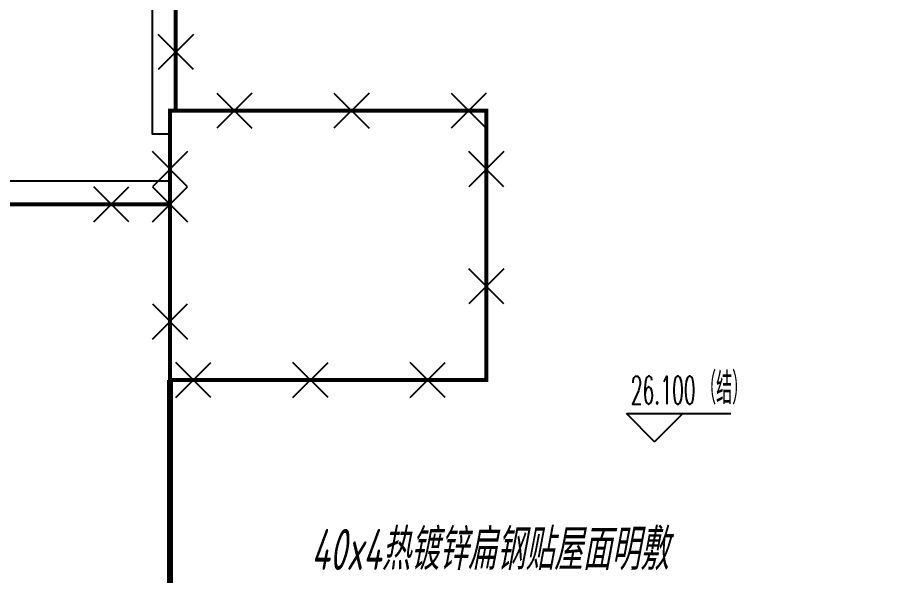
# Model space of a CAD drawing. Extents: x 3002737 to 4077523, y -995787 to -7267.
# Drawn here: x 3525604 to 3533104, y -724954 to -720192 of the extents above; entities that cross this region are included whole.
import ezdxf
from ezdxf.xclip import XClip

# ---------------------------------------------------------------- set-up
doc = ezdxf.new("R2010")
doc.units = 0
doc.header["$LTSCALE"] = 1000
doc.header["$MEASUREMENT"] = 0
doc.header["$XCLIPFRAME"] = 2
doc.linetypes.add('__DASH', pattern=[0.35, 0.25, -0.1])
doc.linetypes.add('DOTE', pattern=[2.42, 2, -0.2, 0.02, -0.2])
doc.layers.get('0').update_dxf_attribs({"linetype": 'CONTINUOUS'})
for name, color, linetype in [('!!电气', 1, 'CONTINUOUS'), ('$RECOVER_210609100354-0', 7, 'CONTINUOUS'), ('DIM-照明', 7, 'CONTINUOUS'), ('DIM_ELEV', 3, 'CONTINUOUS'), ('LWIRE', 4, 'CONTINUOUS'), ('ROOF', 183, 'CONTINUOUS'), ('WIRE-避雷', 4, 'CONTINUOUS')]:
    doc.layers.add(name, color=color, linetype=linetype)
doc.layers.add('DOTE', color=19, linetype='DOTE', lineweight=9)
doc.styles.add('_TCH_DIM', font='SIMPLEX', dxfattribs={"bigfont": 'GBCBIG'})
doc.styles.add('HZTXT', font='gbeitc.shx', dxfattribs={"width": 0.8, "height": 400, "bigfont": 'hztxt.shx'})

# ---------------------------------------------------------------- blocks, each defined once
blk = doc.blocks.new('A$C1F33016B')
at = {"layer": '$RECOVER_210609100354-0', "color": 252, "const_width": 8}
blk.add_lwpolyline([(11150, 7000), (13850, 7000), (13850, 4700), (11150, 4700)], close=True, dxfattribs=at)
at = {"layer": 'DIM_ELEV'}
for p, q in [((15285.9, 4174), (15045.9, 4414)), ((15045.9, 4414), (15938.1, 4414)), ((15285.9, 4174), (15525.9, 4414))]:
    blk.add_line(p, q, dxfattribs=at)
at = {"layer": 'ROOF', "color": 252, "ltscale": 0.8}
for points in [[(10400, 11000), (10400, 12450), (14600, 12450), (14600, 11000), (13800, 11000), (13800, 8400.3), (15799.8, 8400.3), (15799.8, 9000), (20200, 9000), (20200, 6200), (22050, 6200), (22050, 1900.1), (15600, 1899.9), (15600, 100), (9400, 100), (9400, 1899.9), (3600, 1900.1), (3600, 6200), (4800, 6200), (4800, 9000), (6400, 9000), (6400, 6200), (11150, 6200)], [(11200, 7000), (11200, 11000), (10400, 11000)], [(11150, 6800), (11000, 6800), (11000, 10800), (8300, 10800), (8300, 9000), (6600, 9000), (6600, 6400), (11150, 6400)]]:
    blk.add_lwpolyline(points, dxfattribs=at)
at = {"layer": 'DIM_ELEV', "color": 7, "style": '_TCH_DIM'}
for s, height, width, p in [('26.100', 238, 0.494118, (15082, 4494.1)), ('（结）', 270.07, 0.7, (15675.6, 4494.1))]:
    blk.add_text(s, height=height, dxfattribs=dict(at, width=width)).set_placement(p)
blk = doc.blocks.new('$TelecSys$00000009')
for p, q in [((-0.5, 0.5), (0.5, -0.5)), ((0.5, 0.5), (-0.5, -0.5))]:
    blk.add_line(p, q)
blk = doc.blocks.new('A$C74D73064')
at = {"layer": 'DOTE', "color": 252}
blk.add_line((-86385.2, 67619.3), (196116, 67619.3), dxfattribs=at)

msp = doc.modelspace()

# ---------------------------------------------------------------- block references
at = {"layer": '!!电气'}
msp.add_blockref('A$C1F33016B', (3515754.3, -727986.4), dxfattribs=at)
at = {"color": 252}
ref = msp.add_blockref('A$C74D73064', (3366338.8, -790994.3), dxfattribs=at)
XClip(ref).set_block_clipping_path([(63315.4263309771, 50772.2529092039), (117315.4131985184, 70272.2529080271)])

# ---------------------------------------------------------------- next in the draw order: linework, layer by layer
at = {"layer": 'WIRE-避雷', "color": 4, "const_width": 35}
for points in [[(3526154.3, -716986.4), (3526954.3, -716986.4), (3526954.3, -720986.4), (3526904.3, -720986.4), (3526904.3, -721786.4), (3522154.3, -721786.4), (3522154.3, -718986.4), (3522154.3, -718786.4)], [(3526954.3, -720986.4), (3529604.3, -720986.4), (3529604.3, -723286.4), (3526904.3, -723286.4), (3526904.3, -721786.4)]]:
    msp.add_lwpolyline(points, dxfattribs=at)
at = {"layer": 'WIRE-避雷', "color": 4, "linetype": '__DASH', "const_width": 50}
msp.add_lwpolyline([(3526904.3, -723286.4), (3526904.3, -728986.4)], dxfattribs=at)

# ---------------------------------------------------------------- next in the draw order: block references
at = {"layer": 'LWIRE', "color": 1, "xscale": 300, "yscale": 300, "zscale": 300}
for p, rotation in [((3526954.3, -720486.4), 270), ((3526904.3, -721486.4), 270), ((3526404.3, -721786.4), 180.0000000012203)]:
    msp.add_blockref('$TelecSys$00000009', p, dxfattribs=dict(at, rotation=rotation))
at = {"layer": 'LWIRE', "color": 6, "xscale": 300, "yscale": 300, "zscale": 300}
for p in [(3527454.3, -720986.4), (3528454.3, -720986.4), (3529454.3, -720986.4)]:
    msp.add_blockref('$TelecSys$00000009', p, dxfattribs=at)
for p, rotation in [((3529604.3, -721486.4), 270), ((3526904.3, -721786.4), 90.00000000122726), ((3529604.3, -722486.4), 270), ((3526904.3, -722786.4), 90.00000000122726), ((3527104.3, -723286.4), 180), ((3528104.3, -723286.4), 180), ((3529104.3, -723286.4), 180)]:
    msp.add_blockref('$TelecSys$00000009', p, dxfattribs=dict(at, rotation=rotation))

# ---------------------------------------------------------------- next in the draw order: texts
at = {"layer": 'DIM-照明', "style": 'HZTXT', "width": 0.7}
msp.add_text('40x4热镀锌扁钢贴屋面明敷', height=350, rotation=0.00005, dxfattribs=at).set_placement((3528110.1, -724907.4))

doc.saveas('drawing.dxf')
